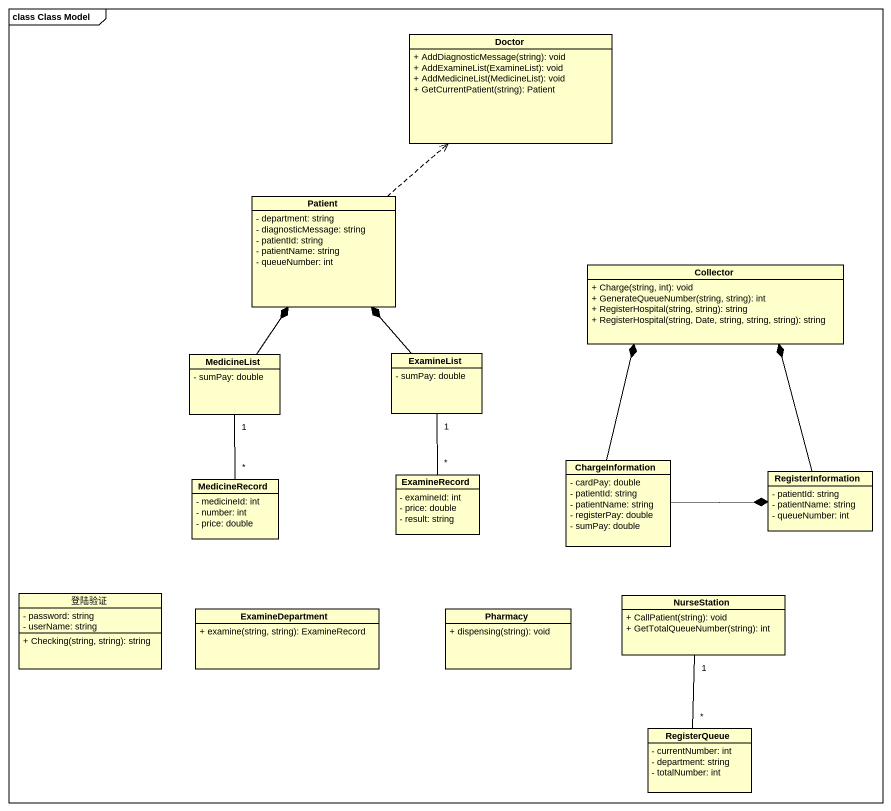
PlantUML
@startuml
mainframe class Class Model
hide circle
hide empty members
skinparam classAttributeIconSize 0
class Doctor {
  + AddDiagnosticMessage(string): void
  + AddExamineList(ExamineList): void
  + AddMedicineList(MedicineList): void
  + GetCurrentPatient(string): Patient
}
class Patient {
  - department: string
  - diagnosticMessage: string
  - patientId: string
  - patientName: string
  - queueNumber: int
}
class Collector {
  + Charge(string, int): void
  + GenerateQueueNumber(string, string): int
  + RegisterHospital(string, string): string
  + RegisterHospital(string, Date, string, string, string): string
}
class MedicineList {
  - sumPay: double
}
class ExamineList {
  - sumPay: double
}
class ChargeInformation {
  - cardPay: double
  - patientId: string
  - patientName: string
  - registerPay: double
  - sumPay: double
}
class MedicineRecord {
  - medicineId: int
  - number: int
  - price: double
}
class ExamineRecord {
  - examineId: int
  - price: double
  - result: string
}
class RegisterInformation {
  - patientId: string
  - patientName: string
  - queueNumber: int
}
class 登陆验证 {
  - password: string
  - userName: string
  + Checking(string, string): string
}
class ExamineDepartment {
  + examine(string, string): ExamineRecord
}
class Pharmacy {
  + dispensing(string): void
}
class NurseStation {
  + CallPatient(string): void
  + GetTotalQueueNumber(string): int
}
class RegisterQueue {
  - currentNumber: int
  - department: string
  - totalNumber: int
}
Patient .up.> Doctor
MedicineList -up-* Patient
ExamineList -up-* Patient
ChargeInformation -up-* Collector
ChargeInformation -right-* RegisterInformation
MedicineRecord "*" -up- "1" MedicineList
ExamineRecord "*" -up- "1" ExamineList
RegisterInformation -up-* Collector
RegisterQueue "*" -up- "1" NurseStation
@enduml
